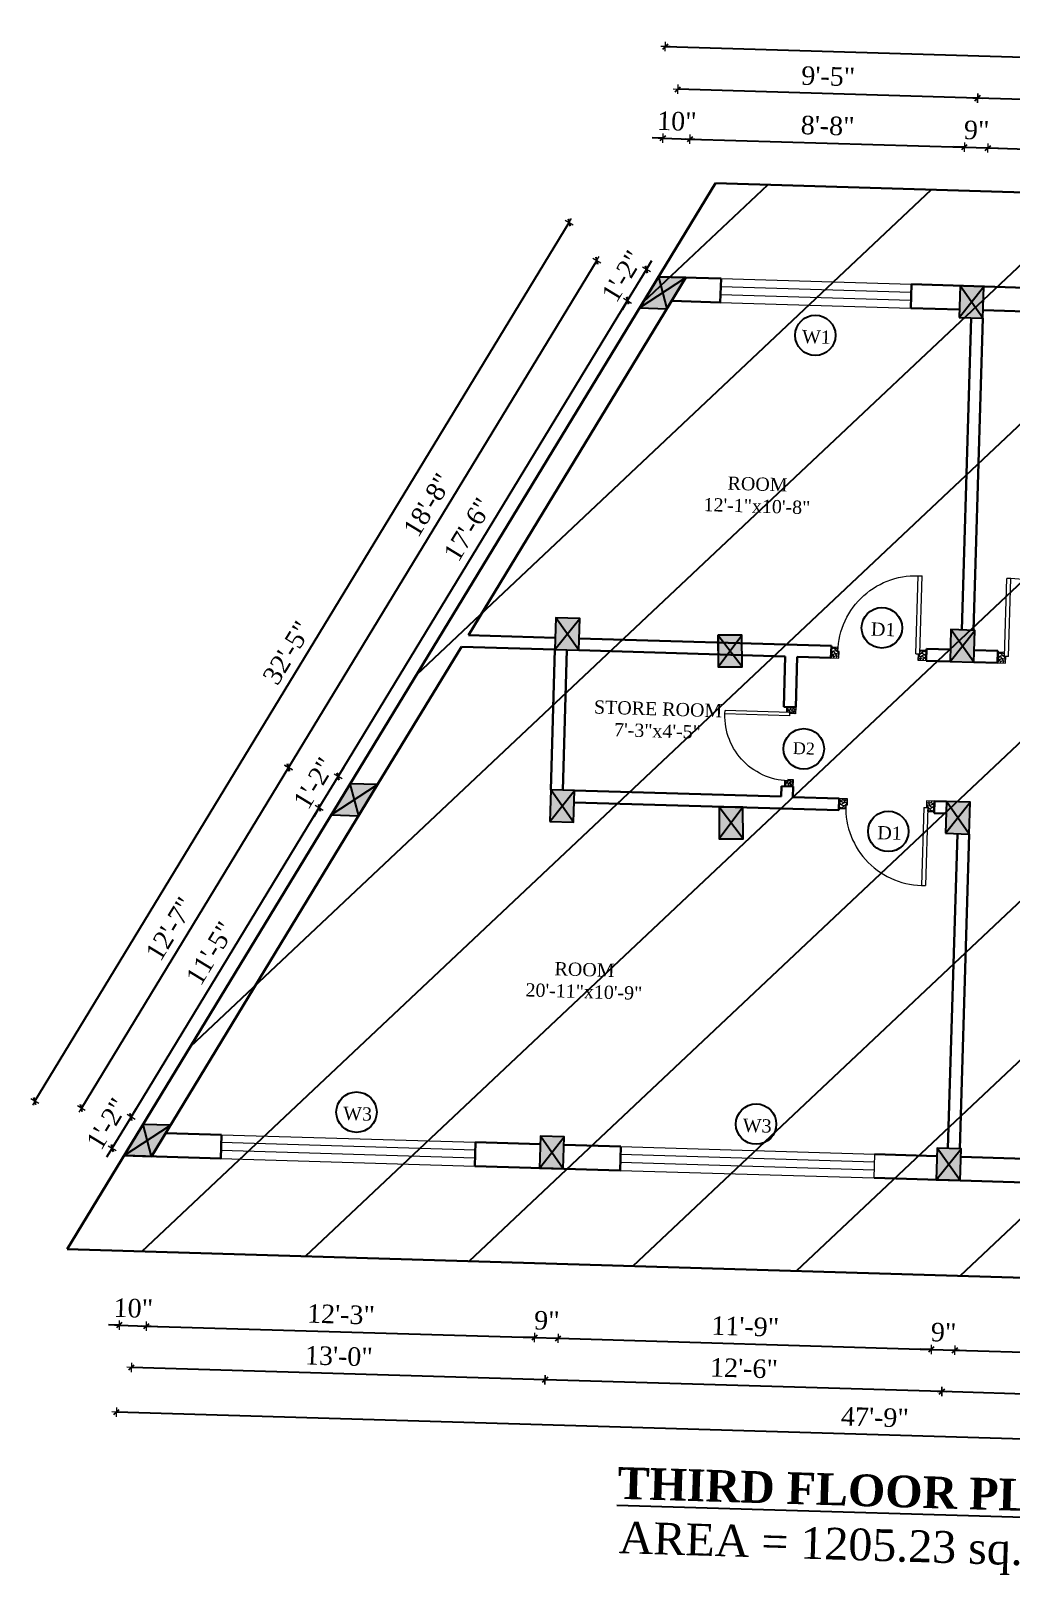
# Model space of a CAD drawing. Header units: inches. Extents: x 4069 to 291496, y -47643 to 12535.
# Drawn here: x 123101 to 123471, y -23438 to -22855 of the extents above; entities that cross this region are included whole.
import ezdxf

# ---------------------------------------------------------------- set-up
doc = ezdxf.new("R2010")
doc.units = ezdxf.units.IN
doc.header["$LTSCALE"] = 5
doc.header["$MEASUREMENT"] = 0
for name, color, linetype, lineweight in [('A-WALL', 7, 'Continuous', 9), ('Dimension', 7, 'Continuous', 18), ('DOOR', 62, 'Continuous', 0), ('Dw', 2, 'Continuous', 18)]:
    doc.layers.add(name, color=color, linetype=linetype, lineweight=lineweight)
doc.layers.add('dim line', color=7, linetype='Continuous', lineweight=15, true_color=0xfab2b2)
doc.layers.add('TEXT', color=6, linetype='Continuous')
doc.layers.add('WALL', color=7, linetype='Continuous')
doc.styles.add('ordinary', font='times.ttf')
doc.dimstyles.new('Copy of 96', dxfattribs={"dimtxt": 7, "dimasz": 4, "dimexe": 0.5, "dimexo": 0.5, "dimgap": 3, "dimtad": 1, "dimdec": 1, "dimzin": 11, "dimdsep": 46, "dimlunit": 4, "dimtxsty": 'ordinary', "dimblk": 'OBLIQUE', "dimcen": 0.09, "dimse1": 1, "dimse2": 1, "dimclrt": 6, "dimazin": 0, "dimtfac": 1, "dimtdec": 1, "dimtix": 1, "dimtmove": 2, "dimatfit": 3, "dimldrblk": 'leader', "dimfxl": 0.5, "dimfxlon": 1, "dimtolj": 1, "dimtzin": 0, "dimarcsym": 0})

# ---------------------------------------------------------------- blocks, each defined once
blk = doc.blocks.new('c2a')
at = {"color": 1, "ltscale": 5}
for p, q in [((18091.63, 4625.76), (18084.82, 4613.76)), ((18101.98, 4625.76), (18091.63, 4625.76)), ((18095.17, 4613.76), (18101.98, 4625.76)), ((18084.82, 4613.76), (18095.17, 4613.76))]:
    blk.add_line(p, q, dxfattribs=at)
blk = doc.blocks.new('C1a')
at = {"color": 1, "ltscale": 5}
for p, q in [((18657.75, 4625.76), (18648.75, 4625.76)), ((18648.75, 4625.76), (18648.82, 4613.76)), ((18657.82, 4613.76), (18657.75, 4625.76)), ((18648.82, 4613.76), (18657.82, 4613.76))]:
    blk.add_line(p, q, dxfattribs=at)
blk = doc.blocks.new('A$C27B36B59')
at = {"layer": 'DOOR'}
for p, q in [((0, 4), (0, 0)), ((2.5, 4), (0, 4)), ((0, 0), (3, 0)), ((2.5, 2.5), (2.5, 4)), ((3, 2.5), (2.5, 2.5)), ((3, 0), (3, 2.5))]:
    blk.add_line(p, q, dxfattribs=at)
for centre, radius, start, end in [((-1.4, -0.54), 4.75, 22.14107, 72.83803), ((1.34, 2.09), 1.64, 45.13802, 144.89476), ((2.21, 0.3), 2.49, 83.31492, 152.65798), ((0.13, 0.37), 2.05, 349.48753, 93.68048), ((1.96, -0.47), 2.01, 58.74475, 166.49498), ((-0.06, 0.32), 1.13, 343.54197, 86.94698), ((2.08, -0.4), 1.17, 38.28162, 160.15192)]:
    blk.add_arc(centre, radius, start, end, dxfattribs=at)
blk = doc.blocks.new('D2')
at = {"layer": 'DOOR'}
for p, q in [((74473.95, 24047.59), (74473.95, 24018.09)), ((74473.95, 24047.59), (74475.45, 24047.59)), ((74475.45, 24047.59), (74475.45, 24018.13))]:
    blk.add_line(p, q, dxfattribs=at)
blk.add_arc((74473.95, 24047.59), 29.5, 180, 272.9146, dxfattribs=at)
at = {"layer": 'DOOR', "xscale": -1, "rotation": 180}
blk.add_blockref('A$C27B36B59', (74441.95, 24050.09), dxfattribs=at)
at = {"layer": 'DOOR', "rotation": 180}
blk.add_blockref('A$C27B36B59', (74477.95, 24050.09), dxfattribs=at)
blk = doc.blocks.new('oblique')
at = {"color": 0, "lineweight": -2}
blk.add_line((0.25, 0.25), (-0.25, -0.25), dxfattribs=at)
at = {"layer": 'dim line', "lineweight": 9}
for p, q in [((-0.4375, 0), (0.4375, 0)), ((0, 0.4375), (0, -0.4375))]:
    blk.add_line(p, q, dxfattribs=at)
blk = doc.blocks.new('*D3309')
at = {"layer": 'A-WALL', "color": 0, "lineweight": -2, "ltscale": 50, "transparency": 16777216}
blk.add_line((123597.92, -23373.31), (123444.99, -23368.75), dxfattribs=at)
at = {"layer": 'Defpoints', "color": 0, "ltscale": 50, "transparency": 16777216}
for p in [(123447.37, -23288.85), (123600.3, -23293.42), (123444.99, -23368.75)]:
    blk.add_point(p, dxfattribs=at)
at = {"layer": 'A-WALL', "color": 0, "lineweight": -2, "ltscale": 50, "transparency": 16777216, "xscale": 4, "yscale": 4, "zscale": 4}
for p, rotation in [((123444.99, -23368.75), 178.2899854279596), ((123597.92, -23373.31), 358.2899854279596)]:
    blk.add_blockref('oblique', p, dxfattribs=dict(at, rotation=rotation))
at = {"layer": 'A-WALL', "color": 6, "ltscale": 50, "transparency": 16777216, "insert": (123521.65, -23364.46), "char_height": 7, "attachment_point": 5, "rotation": 358.28999, "style": 'ordinary'}
blk.add_mtext('\\A1;12\'-9"', dxfattribs=at)
blk = doc.blocks.new('_OBLIQUE')
at = {"color": 0, "linetype": 'ByBlock'}
blk.add_line((-0.5, -0.5), (0.5, 0.5), dxfattribs=at)
blk = doc.blocks.new('leader')
at = {"layer": 'Dimension'}
for p, q in [((0, -4.33), (0, 4.33)), ((-4.42, 0), (4.42, 0))]:
    blk.add_line(p, q, dxfattribs=at)
blk = doc.blocks.new('*D3310')
at = {"layer": 'A-WALL', "color": 0, "lineweight": -2, "ltscale": 50, "transparency": 16777216}
blk.add_line((123444.99, -23368.75), (123295.05, -23364.27), dxfattribs=at)
at = {"layer": 'Defpoints', "color": 0, "ltscale": 50, "transparency": 16777216}
for p in [(123297.44, -23284.38), (123447.37, -23288.85), (123295.05, -23364.27)]:
    blk.add_point(p, dxfattribs=at)
at = {"layer": 'A-WALL', "color": 0, "lineweight": -2, "ltscale": 50, "transparency": 16777216, "xscale": 4, "yscale": 4, "zscale": 4}
for p, rotation in [((123295.05, -23364.27), 178.2899854279596), ((123444.99, -23368.75), 358.2899854279596)]:
    blk.add_blockref('oblique', p, dxfattribs=dict(at, rotation=rotation))
at = {"layer": 'A-WALL', "color": 6, "ltscale": 50, "transparency": 16777216, "insert": (123370.22, -23359.95), "char_height": 7, "attachment_point": 5, "rotation": 358.28999, "style": 'ordinary'}
blk.add_mtext('\\A1;12\'-6"', dxfattribs=at)
blk = doc.blocks.new('*D3311')
at = {"layer": 'A-WALL', "color": 0, "lineweight": -2, "ltscale": 50, "transparency": 16777216}
blk.add_line((123295.05, -23364.27), (123138.8, -23359.6), dxfattribs=at)
at = {"layer": 'Defpoints', "color": 0, "ltscale": 50, "transparency": 16777216}
for p in [(123141.18, -23279.71), (123297.44, -23284.38), (123138.8, -23359.6)]:
    blk.add_point(p, dxfattribs=at)
at = {"layer": 'A-WALL', "color": 0, "lineweight": -2, "ltscale": 50, "transparency": 16777216, "xscale": 4, "yscale": 4, "zscale": 4}
for p, rotation in [((123138.8, -23359.6), 178.2899854279596), ((123295.05, -23364.27), 358.2899854279596)]:
    blk.add_blockref('oblique', p, dxfattribs=dict(at, rotation=rotation))
at = {"layer": 'A-WALL', "color": 6, "ltscale": 50, "transparency": 16777216, "insert": (123217.12, -23355.38), "char_height": 7, "attachment_point": 5, "rotation": 358.28999, "style": 'ordinary'}
blk.add_mtext('\\A1;13\'-0"', dxfattribs=at)
blk = doc.blocks.new('*D3312')
at = {"layer": 'A-WALL', "color": 0, "lineweight": -2, "ltscale": 50, "transparency": 16777216}
blk.add_line((123705.86, -23393.57), (123133.12, -23376.47), dxfattribs=at)
at = {"layer": 'Defpoints', "color": 0, "ltscale": 50, "transparency": 16777216}
for p in [(123136.01, -23279.56), (123708.76, -23296.66), (123133.12, -23376.47)]:
    blk.add_point(p, dxfattribs=at)
at = {"layer": 'A-WALL', "color": 0, "lineweight": -2, "ltscale": 50, "transparency": 16777216, "xscale": 4, "yscale": 4, "zscale": 4}
for p, rotation in [((123133.12, -23376.47), 178.2899854279596), ((123705.86, -23393.57), 358.2899854279596)]:
    blk.add_blockref('oblique', p, dxfattribs=dict(at, rotation=rotation))
at = {"layer": 'A-WALL', "color": 6, "ltscale": 50, "transparency": 16777216, "insert": (123419.69, -23378.45), "char_height": 7, "attachment_point": 5, "rotation": 358.28999, "style": 'ordinary'}
blk.add_mtext('\\A1;47\'-9"', dxfattribs=at)
blk = doc.blocks.new('*D3313')
at = {"layer": 'A-WALL', "color": 0, "lineweight": -2, "ltscale": 50, "transparency": 16777216}
for p, q in [((123138.61, -23264.99), (123140.69, -23261.57)), ((123131.45, -23276.78), (123138.61, -23264.99)), ((123131.45, -23276.78), (123129.37, -23280.2))]:
    blk.add_line(p, q, dxfattribs=at)
at = {"layer": 'Defpoints', "color": 0, "ltscale": 50, "transparency": 16777216}
for p in [(123138.61, -23264.99), (123143.18, -23267.77), (123136.01, -23279.56)]:
    blk.add_point(p, dxfattribs=at)
at = {"layer": 'A-WALL', "color": 0, "lineweight": -2, "ltscale": 50, "transparency": 16777216, "xscale": 4, "yscale": 4, "zscale": 4}
for p, rotation in [((123138.61, -23264.99), 238.7014709221674), ((123131.45, -23276.78), 58.70147092216733)]:
    blk.add_blockref('oblique', p, dxfattribs=dict(at, rotation=rotation))
at = {"layer": 'A-WALL', "color": 6, "ltscale": 50, "transparency": 16777216, "insert": (123129.48, -23267.51), "char_height": 7, "attachment_point": 5, "rotation": 58.70147, "style": 'ordinary'}
blk.add_mtext('\\A1;1\'-2"', dxfattribs=at)
blk = doc.blocks.new('*D3314')
at = {"layer": 'A-WALL', "color": 0, "lineweight": -2, "ltscale": 50, "transparency": 16777216}
blk.add_line((123138.61, -23264.99), (123209.71, -23148.06), dxfattribs=at)
at = {"layer": 'Defpoints', "color": 0, "ltscale": 50, "transparency": 16777216}
for p in [(123209.71, -23148.06), (123214.27, -23150.84), (123143.18, -23267.77)]:
    blk.add_point(p, dxfattribs=at)
at = {"layer": 'A-WALL', "color": 0, "lineweight": -2, "ltscale": 50, "transparency": 16777216, "xscale": 4, "yscale": 4, "zscale": 4}
for p, rotation in [((123209.71, -23148.06), 58.70147092251889), ((123138.61, -23264.99), 238.7014709225189)]:
    blk.add_blockref('oblique', p, dxfattribs=dict(at, rotation=rotation))
at = {"layer": 'A-WALL', "color": 6, "ltscale": 50, "transparency": 16777216, "insert": (123168.55, -23203.12), "char_height": 7, "attachment_point": 5, "rotation": 58.70147, "style": 'ordinary'}
blk.add_mtext('\\A1;11\'-5"', dxfattribs=at)
blk = doc.blocks.new('*D3315')
at = {"layer": 'A-WALL', "color": 0, "lineweight": -2, "ltscale": 50, "transparency": 16777216}
for p, q in [((123216.87, -23136.27), (123218.95, -23132.85)), ((123209.71, -23148.06), (123216.87, -23136.27)), ((123209.71, -23148.06), (123207.63, -23151.48))]:
    blk.add_line(p, q, dxfattribs=at)
at = {"layer": 'Defpoints', "color": 0, "ltscale": 50, "transparency": 16777216}
for p in [(123216.87, -23136.27), (123221.44, -23139.05), (123214.27, -23150.84)]:
    blk.add_point(p, dxfattribs=at)
at = {"layer": 'A-WALL', "color": 0, "lineweight": -2, "ltscale": 50, "transparency": 16777216, "xscale": 4, "yscale": 4, "zscale": 4}
for p, rotation in [((123216.87, -23136.27), 238.7014709225189), ((123209.71, -23148.06), 58.70147092251889)]:
    blk.add_blockref('oblique', p, dxfattribs=dict(at, rotation=rotation))
at = {"layer": 'A-WALL', "color": 6, "ltscale": 50, "transparency": 16777216, "insert": (123207.74, -23138.79), "char_height": 7, "attachment_point": 5, "rotation": 58.70147, "style": 'ordinary'}
blk.add_mtext('\\A1;1\'-2"', dxfattribs=at)
blk = doc.blocks.new('*D3316')
at = {"layer": 'A-WALL', "color": 0, "lineweight": -2, "ltscale": 50, "transparency": 16777216}
blk.add_line((123216.87, -23136.27), (123326.2, -22956.45), dxfattribs=at)
at = {"layer": 'Defpoints', "color": 0, "ltscale": 50, "transparency": 16777216}
for p in [(123326.2, -22956.45), (123330.76, -22959.23), (123221.44, -23139.05)]:
    blk.add_point(p, dxfattribs=at)
at = {"layer": 'A-WALL', "color": 0, "lineweight": -2, "ltscale": 50, "transparency": 16777216, "xscale": 4, "yscale": 4, "zscale": 4}
for p, rotation in [((123326.2, -22956.45), 58.70147092251889), ((123216.87, -23136.27), 238.7014709225189)]:
    blk.add_blockref('oblique', p, dxfattribs=dict(at, rotation=rotation))
at = {"layer": 'A-WALL', "color": 6, "ltscale": 50, "transparency": 16777216, "insert": (123265.92, -23042.95), "char_height": 7, "attachment_point": 5, "rotation": 58.70147, "style": 'ordinary'}
blk.add_mtext('\\A1;17\'-6"', dxfattribs=at)
blk = doc.blocks.new('*D3317')
at = {"layer": 'A-WALL', "color": 0, "lineweight": -2, "ltscale": 50, "transparency": 16777216}
for p, q in [((123326.2, -22956.45), (123333.37, -22944.66)), ((123333.37, -22944.66), (123335.45, -22941.24)), ((123326.2, -22956.45), (123324.12, -22959.87))]:
    blk.add_line(p, q, dxfattribs=at)
at = {"layer": 'Defpoints', "color": 0, "ltscale": 50, "transparency": 16777216}
for p in [(123333.37, -22944.66), (123337.93, -22947.44), (123330.76, -22959.23)]:
    blk.add_point(p, dxfattribs=at)
at = {"layer": 'A-WALL', "color": 0, "lineweight": -2, "ltscale": 50, "transparency": 16777216, "xscale": 4, "yscale": 4, "zscale": 4}
for p, rotation in [((123333.37, -22944.66), 238.7014709225189), ((123326.2, -22956.45), 58.70147092251889)]:
    blk.add_blockref('oblique', p, dxfattribs=dict(at, rotation=rotation))
at = {"layer": 'A-WALL', "color": 6, "ltscale": 50, "transparency": 16777216, "insert": (123324.23, -22947.18), "char_height": 7, "attachment_point": 5, "rotation": 58.70147, "style": 'ordinary'}
blk.add_mtext('\\A1;1\'-2"', dxfattribs=at)
blk = doc.blocks.new('*D3318')
at = {"layer": 'A-WALL', "color": 0, "lineweight": -2, "ltscale": 50, "transparency": 16777216}
blk.add_line((123314.57, -22941.3), (123198.07, -23132.91), dxfattribs=at)
at = {"layer": 'Defpoints', "color": 0, "ltscale": 50, "transparency": 16777216}
for p in [(123334.35, -22953.33), (123198.07, -23132.91), (123217.85, -23144.94)]:
    blk.add_point(p, dxfattribs=at)
at = {"layer": 'A-WALL', "color": 0, "lineweight": -2, "ltscale": 50, "transparency": 16777216, "xscale": 4, "yscale": 4, "zscale": 4}
for p, rotation in [((123314.57, -22941.3), 58.70147092222393), ((123198.07, -23132.91), 238.7014709222239)]:
    blk.add_blockref('oblique', p, dxfattribs=dict(at, rotation=rotation))
at = {"layer": 'A-WALL', "color": 6, "ltscale": 50, "transparency": 16777216, "insert": (123250.71, -23033.7), "char_height": 7, "attachment_point": 5, "rotation": 58.70147, "style": 'ordinary'}
blk.add_mtext('\\A1;18\'-8"', dxfattribs=at)
blk = doc.blocks.new('*D3319')
at = {"layer": 'A-WALL', "color": 0, "lineweight": -2, "ltscale": 50, "transparency": 16777216}
blk.add_line((123198.07, -23132.91), (123119.81, -23261.64), dxfattribs=at)
at = {"layer": 'Defpoints', "color": 0, "ltscale": 50, "transparency": 16777216}
for p in [(123217.85, -23144.94), (123119.81, -23261.64), (123139.6, -23273.66)]:
    blk.add_point(p, dxfattribs=at)
at = {"layer": 'A-WALL', "color": 0, "lineweight": -2, "ltscale": 50, "transparency": 16777216, "xscale": 4, "yscale": 4, "zscale": 4}
for p, rotation in [((123198.07, -23132.91), 58.70147092251889), ((123119.81, -23261.64), 238.7014709225189)]:
    blk.add_blockref('oblique', p, dxfattribs=dict(at, rotation=rotation))
at = {"layer": 'A-WALL', "color": 6, "ltscale": 50, "transparency": 16777216, "insert": (123153.33, -23193.86), "char_height": 7, "attachment_point": 5, "rotation": 58.70147, "style": 'ordinary'}
blk.add_mtext('\\A1;12\'-7"', dxfattribs=at)
blk = doc.blocks.new('*D3320')
at = {"layer": 'A-WALL', "color": 0, "lineweight": -2, "ltscale": 50, "transparency": 16777216}
blk.add_line((123102.24, -23259.02), (123304.16, -22926.9), dxfattribs=at)
at = {"layer": 'Defpoints', "color": 0, "ltscale": 50, "transparency": 16777216}
for p in [(123304.16, -22926.9), (123337.93, -22947.44), (123136.01, -23279.56)]:
    blk.add_point(p, dxfattribs=at)
at = {"layer": 'A-WALL', "color": 0, "lineweight": -2, "ltscale": 50, "transparency": 16777216, "xscale": 4, "yscale": 4, "zscale": 4}
for p, rotation in [((123304.16, -22926.9), 58.70147092221983), ((123102.24, -23259.02), 238.7014709222198)]:
    blk.add_blockref('oblique', p, dxfattribs=dict(at, rotation=rotation))
at = {"layer": 'A-WALL', "color": 6, "ltscale": 50, "transparency": 16777216, "insert": (123197.59, -23089.55), "char_height": 7, "attachment_point": 5, "rotation": 58.70147, "style": 'ordinary'}
blk.add_mtext('\\A1;32\'-5"', dxfattribs=at)
blk = doc.blocks.new('*D3321')
at = {"layer": 'A-WALL', "color": 0, "lineweight": -2, "ltscale": 50, "transparency": 16777216}
for p, q in [((123339.5, -22895.09), (123335.5, -22894.97)), ((123339.5, -22895.09), (123349.84, -22895.4)), ((123349.84, -22895.4), (123353.84, -22895.52))]:
    blk.add_line(p, q, dxfattribs=at)
at = {"layer": 'Defpoints', "color": 0, "ltscale": 50, "transparency": 16777216}
for p in [(123349.84, -22895.4), (123337.93, -22947.44), (123348.28, -22947.74)]:
    blk.add_point(p, dxfattribs=at)
at = {"layer": 'A-WALL', "color": 0, "lineweight": -2, "ltscale": 50, "transparency": 16777216, "xscale": 4, "yscale": 4, "zscale": 4}
for p, rotation in [((123339.5, -22895.09), 358.2899854279819), ((123349.84, -22895.4), 178.2899854279819)]:
    blk.add_blockref('oblique', p, dxfattribs=dict(at, rotation=rotation))
at = {"layer": 'A-WALL', "color": 6, "ltscale": 50, "transparency": 16777216, "insert": (123344.86, -22888.68), "char_height": 7, "attachment_point": 5, "rotation": 358.28999, "style": 'ordinary'}
blk.add_mtext('\\A1;10"', dxfattribs=at)
blk = doc.blocks.new('*D3322')
at = {"layer": 'A-WALL', "color": 0, "lineweight": -2, "ltscale": 50, "transparency": 16777216}
blk.add_line((123349.84, -22895.4), (123453.44, -22898.49), dxfattribs=at)
at = {"layer": 'Defpoints', "color": 0, "ltscale": 50, "transparency": 16777216}
for p in [(123453.44, -22898.49), (123348.28, -22947.74), (123451.88, -22950.84)]:
    blk.add_point(p, dxfattribs=at)
at = {"layer": 'A-WALL', "color": 0, "lineweight": -2, "ltscale": 50, "transparency": 16777216, "xscale": 4, "yscale": 4, "zscale": 4}
for p, rotation in [((123349.84, -22895.4), 178.2899854279596), ((123453.44, -22898.49), 358.2899854279596)]:
    blk.add_blockref('oblique', p, dxfattribs=dict(at, rotation=rotation))
at = {"layer": 'A-WALL', "color": 6, "ltscale": 50, "transparency": 16777216, "insert": (123401.84, -22890.38), "char_height": 7, "attachment_point": 5, "rotation": 358.28999, "style": 'ordinary'}
blk.add_mtext('\\A1;8\'-8"', dxfattribs=at)
blk = doc.blocks.new('*D3323')
at = {"layer": 'A-WALL', "color": 0, "lineweight": -2, "ltscale": 50, "transparency": 16777216}
for p, q in [((123453.44, -22898.49), (123449.45, -22898.37)), ((123453.44, -22898.49), (123462.44, -22898.76)), ((123462.44, -22898.76), (123466.44, -22898.88))]:
    blk.add_line(p, q, dxfattribs=at)
at = {"layer": 'Defpoints', "color": 0, "ltscale": 50, "transparency": 16777216}
for p in [(123462.44, -22898.76), (123451.88, -22950.84), (123460.88, -22951.11)]:
    blk.add_point(p, dxfattribs=at)
at = {"layer": 'A-WALL', "color": 0, "lineweight": -2, "ltscale": 50, "transparency": 16777216, "xscale": 4, "yscale": 4, "zscale": 4}
for p, rotation in [((123453.44, -22898.49), 358.2899854279596), ((123462.44, -22898.76), 178.2899854279596)]:
    blk.add_blockref('oblique', p, dxfattribs=dict(at, rotation=rotation))
at = {"layer": 'A-WALL', "color": 6, "ltscale": 50, "transparency": 16777216, "insert": (123458.14, -22892.06), "char_height": 7, "attachment_point": 5, "rotation": 358.28999, "style": 'ordinary'}
blk.add_mtext('\\A1;9"', dxfattribs=at)
blk = doc.blocks.new('*D3324')
at = {"layer": 'A-WALL', "color": 0, "lineweight": -2, "ltscale": 50, "transparency": 16777216}
blk.add_line((123462.44, -22898.76), (123617.37, -22903.38), dxfattribs=at)
at = {"layer": 'Defpoints', "color": 0, "ltscale": 50, "transparency": 16777216}
for p in [(123617.37, -22903.38), (123460.88, -22951.11), (123615.81, -22955.73)]:
    blk.add_point(p, dxfattribs=at)
at = {"layer": 'A-WALL', "color": 0, "lineweight": -2, "ltscale": 50, "transparency": 16777216, "xscale": 4, "yscale": 4, "zscale": 4}
for p, rotation in [((123462.44, -22898.76), 178.2899854279596), ((123617.37, -22903.38), 358.2899854279596)]:
    blk.add_blockref('oblique', p, dxfattribs=dict(at, rotation=rotation))
at = {"layer": 'A-WALL', "color": 6, "ltscale": 50, "transparency": 16777216, "insert": (123540.1, -22894.57), "char_height": 7, "attachment_point": 5, "rotation": 358.28999, "style": 'ordinary'}
blk.add_mtext('\\A1;12\'-11"', dxfattribs=at)
blk = doc.blocks.new('*D3329')
at = {"layer": 'A-WALL', "color": 0, "lineweight": -2, "ltscale": 50, "transparency": 16777216}
blk.add_line((123622.43, -22884.85), (123458.5, -22879.96), dxfattribs=at)
at = {"layer": 'Defpoints', "color": 0, "ltscale": 50, "transparency": 16777216}
for p in [(123458.5, -22879.96), (123456.38, -22950.97), (123620.31, -22955.87)]:
    blk.add_point(p, dxfattribs=at)
at = {"layer": 'A-WALL', "color": 0, "lineweight": -2, "ltscale": 50, "transparency": 16777216, "xscale": 4, "yscale": 4, "zscale": 4}
for p, rotation in [((123458.5, -22879.96), 178.2899854279596), ((123622.43, -22884.85), 358.2899854279596)]:
    blk.add_blockref('oblique', p, dxfattribs=dict(at, rotation=rotation))
at = {"layer": 'A-WALL', "color": 6, "ltscale": 50, "transparency": 16777216, "insert": (123540.66, -22875.84), "char_height": 7, "attachment_point": 5, "rotation": 358.28999, "style": 'ordinary'}
blk.add_mtext('\\A1;13\'-8"', dxfattribs=at)
blk = doc.blocks.new('*D3330')
at = {"layer": 'A-WALL', "color": 0, "lineweight": -2, "ltscale": 50, "transparency": 16777216}
blk.add_line((123458.5, -22879.96), (123345.23, -22876.57), dxfattribs=at)
at = {"layer": 'Defpoints', "color": 0, "ltscale": 50, "transparency": 16777216}
for p in [(123345.23, -22876.57), (123343.11, -22947.59), (123456.38, -22950.97)]:
    blk.add_point(p, dxfattribs=at)
at = {"layer": 'A-WALL', "color": 0, "lineweight": -2, "ltscale": 50, "transparency": 16777216, "xscale": 4, "yscale": 4, "zscale": 4}
for p, rotation in [((123345.23, -22876.57), 178.2899854279596), ((123458.5, -22879.96), 358.2899854279596)]:
    blk.add_blockref('oblique', p, dxfattribs=dict(at, rotation=rotation))
at = {"layer": 'A-WALL', "color": 6, "ltscale": 50, "transparency": 16777216, "insert": (123402.06, -22871.7), "char_height": 7, "attachment_point": 5, "rotation": 358.28999, "style": 'ordinary'}
blk.add_mtext('\\A1;9\'-5"', dxfattribs=at)
blk = doc.blocks.new('*D3331')
at = {"layer": 'A-WALL', "color": 0, "lineweight": -2, "ltscale": 50, "transparency": 16777216}
blk.add_line((123340.53, -22860.41), (123719.36, -22871.72), dxfattribs=at)
at = {"layer": 'Defpoints', "color": 0, "ltscale": 50, "transparency": 16777216}
for p in [(123719.36, -22871.72), (123337.93, -22947.44), (123716.76, -22958.75)]:
    blk.add_point(p, dxfattribs=at)
at = {"layer": 'A-WALL', "color": 0, "lineweight": -2, "ltscale": 50, "transparency": 16777216, "xscale": 4, "yscale": 4, "zscale": 4}
for p, rotation in [((123340.53, -22860.41), 178.2899854279596), ((123719.36, -22871.72), 358.2899854279596)]:
    blk.add_blockref('oblique', p, dxfattribs=dict(at, rotation=rotation))
at = {"layer": 'A-WALL', "color": 6, "ltscale": 50, "transparency": 16777216, "insert": (123530.14, -22859.5), "char_height": 7, "attachment_point": 5, "rotation": 358.28999, "style": 'ordinary'}
blk.add_mtext('\\A1;31\'-7"', dxfattribs=at)
blk = doc.blocks.new('*D3332')
at = {"layer": 'A-WALL', "color": 0, "lineweight": -2, "ltscale": 50, "transparency": 16777216}
for p, q in [((123134.1, -23343.66), (123130.1, -23343.54)), ((123134.1, -23343.66), (123144.44, -23343.97)), ((123144.44, -23343.97), (123148.44, -23344.08))]:
    blk.add_line(p, q, dxfattribs=at)
at = {"layer": 'Defpoints', "color": 0, "ltscale": 50, "transparency": 16777216}
for p in [(123136.01, -23279.56), (123146.36, -23279.87), (123144.44, -23343.97)]:
    blk.add_point(p, dxfattribs=at)
at = {"layer": 'A-WALL', "color": 0, "lineweight": -2, "ltscale": 50, "transparency": 16777216, "xscale": 4, "yscale": 4, "zscale": 4}
for p, rotation in [((123134.1, -23343.66), 358.2899854279596), ((123144.44, -23343.97), 178.2899854279596)]:
    blk.add_blockref('oblique', p, dxfattribs=dict(at, rotation=rotation))
at = {"layer": 'A-WALL', "color": 6, "ltscale": 50, "transparency": 16777216, "insert": (123139.47, -23337.25), "char_height": 7, "attachment_point": 5, "rotation": 358.28999, "style": 'ordinary'}
blk.add_mtext('\\A1;10"', dxfattribs=at)
blk = doc.blocks.new('*D3333')
at = {"layer": 'A-WALL', "color": 0, "lineweight": -2, "ltscale": 50, "transparency": 16777216}
blk.add_line((123144.44, -23343.97), (123291.03, -23348.34), dxfattribs=at)
at = {"layer": 'Defpoints', "color": 0, "ltscale": 50, "transparency": 16777216}
for p in [(123146.36, -23279.87), (123292.94, -23284.24), (123291.03, -23348.34)]:
    blk.add_point(p, dxfattribs=at)
at = {"layer": 'A-WALL', "color": 0, "lineweight": -2, "ltscale": 50, "transparency": 16777216, "xscale": 4, "yscale": 4, "zscale": 4}
for p, rotation in [((123144.44, -23343.97), 178.2899854279596), ((123291.03, -23348.34), 358.2899854279596)]:
    blk.add_blockref('oblique', p, dxfattribs=dict(at, rotation=rotation))
at = {"layer": 'A-WALL', "color": 6, "ltscale": 50, "transparency": 16777216, "insert": (123217.93, -23339.6), "char_height": 7, "attachment_point": 5, "rotation": 358.28999, "style": 'ordinary'}
blk.add_mtext('\\A1;12\'-3"', dxfattribs=at)
blk = doc.blocks.new('*D3334')
at = {"layer": 'A-WALL', "color": 0, "lineweight": -2, "ltscale": 50, "transparency": 16777216}
for p, q in [((123291.03, -23348.34), (123287.03, -23348.22)), ((123291.03, -23348.34), (123300.02, -23348.61)), ((123300.02, -23348.61), (123304.02, -23348.73))]:
    blk.add_line(p, q, dxfattribs=at)
at = {"layer": 'Defpoints', "color": 0, "ltscale": 50, "transparency": 16777216}
for p in [(123292.94, -23284.24), (123301.94, -23284.51), (123300.02, -23348.61)]:
    blk.add_point(p, dxfattribs=at)
at = {"layer": 'A-WALL', "color": 0, "lineweight": -2, "ltscale": 50, "transparency": 16777216, "xscale": 4, "yscale": 4, "zscale": 4}
for p, rotation in [((123291.03, -23348.34), 358.2899854279596), ((123300.02, -23348.61), 178.2899854279596)]:
    blk.add_blockref('oblique', p, dxfattribs=dict(at, rotation=rotation))
at = {"layer": 'A-WALL', "color": 6, "ltscale": 50, "transparency": 16777216, "insert": (123295.72, -23341.91), "char_height": 7, "attachment_point": 5, "rotation": 358.28999, "style": 'ordinary'}
blk.add_mtext('\\A1;9"', dxfattribs=at)
blk = doc.blocks.new('*D3335')
at = {"layer": 'A-WALL', "color": 0, "lineweight": -2, "ltscale": 50, "transparency": 16777216}
blk.add_line((123300.02, -23348.61), (123440.96, -23352.82), dxfattribs=at)
at = {"layer": 'Defpoints', "color": 0, "ltscale": 50, "transparency": 16777216}
for p in [(123301.94, -23284.51), (123442.87, -23288.72), (123440.96, -23352.82)]:
    blk.add_point(p, dxfattribs=at)
at = {"layer": 'A-WALL', "color": 0, "lineweight": -2, "ltscale": 50, "transparency": 16777216, "xscale": 4, "yscale": 4, "zscale": 4}
for p, rotation in [((123300.02, -23348.61), 178.2899854279596), ((123440.96, -23352.82), 358.2899854279596)]:
    blk.add_blockref('oblique', p, dxfattribs=dict(at, rotation=rotation))
at = {"layer": 'A-WALL', "color": 6, "ltscale": 50, "transparency": 16777216, "insert": (123370.69, -23344.15), "char_height": 7, "attachment_point": 5, "rotation": 358.28999, "style": 'ordinary'}
blk.add_mtext('\\A1;11\'-9"', dxfattribs=at)
blk = doc.blocks.new('*D3336')
at = {"layer": 'A-WALL', "color": 0, "lineweight": -2, "ltscale": 50, "transparency": 16777216}
for p, q in [((123440.96, -23352.82), (123436.96, -23352.7)), ((123440.96, -23352.82), (123449.96, -23353.09)), ((123449.96, -23353.09), (123453.95, -23353.21))]:
    blk.add_line(p, q, dxfattribs=at)
at = {"layer": 'Defpoints', "color": 0, "ltscale": 50, "transparency": 16777216}
for p in [(123442.87, -23288.72), (123451.87, -23288.99), (123449.96, -23353.09)]:
    blk.add_point(p, dxfattribs=at)
at = {"layer": 'A-WALL', "color": 0, "lineweight": -2, "ltscale": 50, "transparency": 16777216, "xscale": 4, "yscale": 4, "zscale": 4}
for p, rotation in [((123440.96, -23352.82), 358.2899854279596), ((123449.96, -23353.09), 178.2899854279596)]:
    blk.add_blockref('oblique', p, dxfattribs=dict(at, rotation=rotation))
at = {"layer": 'A-WALL', "color": 6, "ltscale": 50, "transparency": 16777216, "insert": (123445.65, -23346.38), "char_height": 7, "attachment_point": 5, "rotation": 358.28999, "style": 'ordinary'}
blk.add_mtext('\\A1;9"', dxfattribs=at)
blk = doc.blocks.new('*D3337')
at = {"layer": 'A-WALL', "color": 0, "lineweight": -2, "ltscale": 50, "transparency": 16777216}
blk.add_line((123449.96, -23353.09), (123593.89, -23357.38), dxfattribs=at)
at = {"layer": 'Defpoints', "color": 0, "ltscale": 50, "transparency": 16777216}
for p in [(123451.87, -23288.99), (123595.81, -23293.29), (123593.89, -23357.38)]:
    blk.add_point(p, dxfattribs=at)
at = {"layer": 'A-WALL', "color": 0, "lineweight": -2, "ltscale": 50, "transparency": 16777216, "xscale": 4, "yscale": 4, "zscale": 4}
for p, rotation in [((123449.96, -23353.09), 178.2899854279596), ((123593.89, -23357.38), 358.2899854279596)]:
    blk.add_blockref('oblique', p, dxfattribs=dict(at, rotation=rotation))
at = {"layer": 'A-WALL', "color": 6, "ltscale": 50, "transparency": 16777216, "insert": (123522.12, -23348.68), "char_height": 7, "attachment_point": 5, "rotation": 358.28999, "style": 'ordinary'}
blk.add_mtext('\\A1;12\'-0"', dxfattribs=at)

msp = doc.modelspace()

# ---------------------------------------------------------------- hatches: boundary and pattern name
at = {"layer": 'WALL', "linetype": 'ByBlock', "ltscale": 5, "true_color": 0xf8991e}
h = msp.add_hatch(dxfattribs=at)
h.set_pattern_fill('ANSI31', color=30, scale=350, angle=-1.71001457)
h.set_pattern_definition([(43.29, (116782.197, -19810.906), (-29.99899, 31.8453), [])])
h.paths.add_polyline_path([(123114.50414, -23314.93247), (123359.43897, -22912.06214), (123717.72733, -22922.75857), (123707.90248, -23332.64793)])
h = msp.add_hatch(color=30, dxfattribs=at)
h.dxf.hatch_style = 1
h.paths.add_polyline_path([(123339.52061, -22953.48621), (123341.10872, -22959.53629), (123348.27755, -22947.74496)])
h.paths.add_polyline_path([(123339.52061, -22953.48621), (123348.27755, -22947.74496), (123337.9325, -22947.43612)])
h.paths.add_polyline_path([(123337.9325, -22947.43612), (123330.76367, -22959.22745), (123339.52061, -22953.48621)])
h.paths.add_polyline_path([(123339.52061, -22953.48621), (123330.76367, -22959.22745), (123341.10872, -22959.53629)])
h = msp.add_hatch(color=30, dxfattribs=at)
h.dxf.hatch_style = 1
h.paths.add_polyline_path([(123456.20059, -22956.9696), (123451.52355, -22962.83264), (123460.51955, -22963.10121)])
h.paths.add_polyline_path([(123460.51955, -22963.10121), (123460.87764, -22951.10656), (123456.20059, -22956.9696)])
h.paths.add_polyline_path([(123456.20059, -22956.9696), (123460.87764, -22951.10656), (123451.88164, -22950.83799)])
h.paths.add_polyline_path([(123451.88164, -22950.83799), (123451.52355, -22962.83264), (123456.20059, -22956.9696)])
h = msp.add_hatch(color=30, dxfattribs=at)
h.dxf.hatch_style = 1
h.paths.add_polyline_path([(123303.46648, -23082.46776), (123298.78944, -23088.3308), (123307.78543, -23088.59937)])
h.paths.add_polyline_path([(123307.78543, -23088.59937), (123308.14352, -23076.60471), (123303.46648, -23082.46776)])
h.paths.add_polyline_path([(123303.46648, -23082.46776), (123308.14352, -23076.60471), (123299.14753, -23076.33614)])
h.paths.add_polyline_path([(123299.14753, -23076.33614), (123298.78944, -23088.3308), (123303.46648, -23082.46776)])
h = msp.add_hatch(color=30, dxfattribs=at)
h.dxf.hatch_style = 1
h.paths.add_polyline_path([(123452.75131, -23086.92454), (123448.07427, -23092.78759), (123457.07026, -23093.05616)])
h.paths.add_polyline_path([(123457.07026, -23093.05616), (123457.42835, -23081.0615), (123452.75131, -23086.92454)])
h.paths.add_polyline_path([(123452.75131, -23086.92454), (123457.42835, -23081.0615), (123448.43236, -23080.79293)])
h.paths.add_polyline_path([(123448.43236, -23080.79293), (123448.07427, -23092.78759), (123452.75131, -23086.92454)])
h = msp.add_hatch(color=30, dxfattribs=at)
h.dxf.hatch_style = 1
h.paths.add_polyline_path([(123369.46946, -23094.83773), (123364.93247, -23088.83773), (123360.46929, -23094.83773)])
h.paths.add_polyline_path([(123369.46946, -23094.83773), (123369.39566, -23082.83773), (123364.93247, -23088.83773)])
h.paths.add_polyline_path([(123369.39566, -23082.83773), (123360.39549, -23082.83773), (123364.93247, -23088.83773)])
h.paths.add_polyline_path([(123364.93247, -23088.83773), (123360.39549, -23082.83773), (123360.46929, -23094.83773)])
h = msp.add_hatch(color=30, dxfattribs=at)
h.dxf.hatch_style = 1
h.paths.add_polyline_path([(123223.02722, -23145.09526), (123224.61533, -23151.14535), (123231.78415, -23139.35402)])
h.paths.add_polyline_path([(123223.02722, -23145.09526), (123231.78415, -23139.35402), (123221.4391, -23139.04518)])
h.paths.add_polyline_path([(123221.4391, -23139.04518), (123214.27028, -23150.8365), (123223.02722, -23145.09526)])
h.paths.add_polyline_path([(123223.02722, -23145.09526), (123214.27028, -23150.8365), (123224.61533, -23151.14535)])
h = msp.add_hatch(color=30, dxfattribs=at)
h.dxf.hatch_style = 1
h.paths.add_polyline_path([(123301.52682, -23147.43881), (123296.84977, -23153.30185), (123305.84577, -23153.57042)])
h.paths.add_polyline_path([(123305.84577, -23153.57042), (123306.20386, -23141.57577), (123301.52682, -23147.43881)])
h.paths.add_polyline_path([(123301.52682, -23147.43881), (123306.20386, -23141.57577), (123297.20787, -23141.3072)])
h.paths.add_polyline_path([(123297.20787, -23141.3072), (123296.84977, -23153.30185), (123301.52682, -23147.43881)])
h = msp.add_hatch(color=30, dxfattribs=at)
h.dxf.hatch_style = 1
h.paths.add_polyline_path([(123369.86925, -23159.83773), (123365.33226, -23153.83773), (123360.86908, -23159.83773)])
h.paths.add_polyline_path([(123369.86925, -23159.83773), (123369.79544, -23147.83773), (123365.33226, -23153.83773)])
h.paths.add_polyline_path([(123369.79544, -23147.83773), (123360.79527, -23147.83773), (123365.33226, -23153.83773)])
h.paths.add_polyline_path([(123365.33226, -23153.83773), (123360.79527, -23147.83773), (123360.86908, -23159.83773)])
h = msp.add_hatch(color=30, dxfattribs=at)
h.dxf.hatch_style = 1
h.paths.add_polyline_path([(123451.02667, -23151.90202), (123446.34963, -23157.76506), (123455.34562, -23158.03363)])
h.paths.add_polyline_path([(123455.34562, -23158.03363), (123455.70371, -23146.03897), (123451.02667, -23151.90202)])
h.paths.add_polyline_path([(123451.02667, -23151.90202), (123455.70371, -23146.03897), (123446.70772, -23145.7704)])
h.paths.add_polyline_path([(123446.70772, -23145.7704), (123446.34963, -23157.76506), (123451.02667, -23151.90202)])
h = msp.add_hatch(color=30, dxfattribs=at)
h.dxf.hatch_style = 1
h.paths.add_polyline_path([(123144.76755, -23273.81725), (123146.35566, -23279.86733), (123153.52449, -23268.076)])
h.paths.add_polyline_path([(123144.76755, -23273.81725), (123153.52449, -23268.076), (123143.17944, -23267.76716)])
h.paths.add_polyline_path([(123143.17944, -23267.76716), (123136.01061, -23279.55849), (123144.76755, -23273.81725)])
h.paths.add_polyline_path([(123144.76755, -23273.81725), (123136.01061, -23279.55849), (123146.35566, -23279.86733)])
h = msp.add_hatch(color=30, dxfattribs=at)
h.dxf.hatch_style = 1
h.paths.add_polyline_path([(123297.61765, -23278.38047), (123292.94061, -23284.24351), (123301.9366, -23284.51208)])
h.paths.add_polyline_path([(123301.9366, -23284.51208), (123302.29469, -23272.51743), (123297.61765, -23278.38047)])
h.paths.add_polyline_path([(123297.61765, -23278.38047), (123302.29469, -23272.51743), (123293.2987, -23272.24886)])
h.paths.add_polyline_path([(123293.2987, -23272.24886), (123292.94061, -23284.24351), (123297.61765, -23278.38047)])
h = msp.add_hatch(color=30, dxfattribs=at)
h.dxf.hatch_style = 1
h.paths.add_polyline_path([(123447.55085, -23282.85661), (123442.87381, -23288.71966), (123451.8698, -23288.98823)])
h.paths.add_polyline_path([(123451.8698, -23288.98823), (123452.22789, -23276.99357), (123447.55085, -23282.85661)])
h.paths.add_polyline_path([(123447.55085, -23282.85661), (123452.22789, -23276.99357), (123443.2319, -23276.725)])
h.paths.add_polyline_path([(123443.2319, -23276.725), (123442.87381, -23288.71966), (123447.55085, -23282.85661)])

# ---------------------------------------------------------------- linework, layer by layer
at = {"color": 1, "ltscale": 5}
for p, q in [((123330.76367, -22959.22745), (123348.27755, -22947.74496)), ((123337.9325, -22947.43612), (123341.10872, -22959.53629)), ((123451.52355, -22962.83264), (123460.87764, -22951.10656)), ((123460.51955, -22963.10121), (123451.88164, -22950.83799)), ((123298.78944, -23088.3308), (123308.14352, -23076.60471)), ((123307.78543, -23088.59937), (123299.14753, -23076.33614)), ((123457.07026, -23093.05616), (123448.43236, -23080.79293)), ((123369.46946, -23094.83773), (123360.39549, -23082.83773)), ((123360.46929, -23094.83773), (123369.39566, -23082.83773)), ((123448.07427, -23092.78759), (123457.42835, -23081.0615)), ((123224.61533, -23151.14535), (123221.4391, -23139.04518)), ((123214.27028, -23150.8365), (123231.78415, -23139.35402)), ((123296.84977, -23153.30185), (123306.20386, -23141.57577)), ((123305.84577, -23153.57042), (123297.20787, -23141.3072)), ((123369.86925, -23159.83773), (123360.79527, -23147.83773)), ((123369.79544, -23147.83773), (123360.86908, -23159.83773)), ((123446.34963, -23157.76506), (123455.70371, -23146.03897)), ((123455.34562, -23158.03363), (123446.70772, -23145.7704)), ((123136.01061, -23279.55849), (123153.52449, -23268.076)), ((123146.35566, -23279.86733), (123143.17944, -23267.76716)), ((123292.94061, -23284.24351), (123302.29469, -23272.51743)), ((123301.9366, -23284.51208), (123293.2987, -23272.24886)), ((123442.87381, -23288.71966), (123452.22789, -23276.99357)), ((123451.8698, -23288.98823), (123443.2319, -23276.725))]:
    msp.add_line(p, q, dxfattribs=at)
at = {"layer": 'A-WALL', "lineweight": 30}
for p, q in [((123114.50414, -23314.93247), (123359.43897, -22912.06214)), ((123656.75445, -22920.93827), (123359.43897, -22912.06214)), ((123266.13477, -23082.85392), (123348.27755, -22947.74496)), ((123361.5416, -22948.14095), (123337.9325, -22947.43612)), ((123361.27304, -22957.13694), (123361.5416, -22948.14095)), ((123433.24097, -22959.28549), (123433.50954, -22950.2895)), ((123490.3645, -22951.98686), (123433.50954, -22950.2895)), ((123361.27304, -22957.13694), (123342.90093, -22956.58846)), ((123451.61308, -22959.83398), (123433.24097, -22959.28549)), ((123456.02155, -22962.96693), (123452.50032, -23080.91438)), ((123460.51955, -22963.10121), (123456.99831, -23081.04866)), ((123490.09593, -22960.98286), (123460.60907, -22960.10255)), ((123298.92372, -23083.8328), (123266.13477, -23082.85392)), ((123307.91971, -23084.10137), (123403.22859, -23086.94675)), ((123231.78415, -23139.35402), (123263.44646, -23087.27566)), ((123298.78944, -23088.3308), (123263.44646, -23087.27566)), ((123297.20787, -23141.3072), (123298.78944, -23088.3308)), ((123301.70586, -23141.44148), (123303.28743, -23088.46508)), ((123307.78543, -23088.59937), (123385.81712, -23090.92895)), ((123385.25014, -23109.92049), (123385.81712, -23090.92895)), ((123389.74814, -23110.05477), (123390.31512, -23091.06323)), ((123390.31512, -23091.06323), (123403.09431, -23091.44474)), ((123403.09431, -23091.44474), (123403.22859, -23086.94675)), ((123439.07828, -23092.51902), (123439.21256, -23088.02102)), ((123439.07828, -23092.51902), (123448.07427, -23092.78759)), ((123439.21256, -23088.02102), (123448.20855, -23088.28959)), ((123457.20454, -23088.55816), (123466.20054, -23088.82673)), ((123466.06625, -23093.32472), (123466.20054, -23088.82673)), ((123457.07026, -23093.05616), (123466.06625, -23093.32472)), ((123389.74814, -23110.05477), (123385.25014, -23109.92049)), ((123146.35566, -23279.86733), (123231.78415, -23139.35402)), ((123384.23555, -23143.90534), (123306.20386, -23141.57577)), ((123384.23555, -23143.90534), (123384.35492, -23139.90713)), ((123388.85291, -23140.04141), (123384.35492, -23139.90713)), ((123388.73355, -23144.03963), (123388.85291, -23140.04141)), ((123406.22575, -23144.56184), (123388.73355, -23144.03963)), ((123406.22575, -23144.56184), (123406.09147, -23149.05984)), ((123406.09147, -23149.05984), (123306.06957, -23146.07376)), ((123442.20972, -23145.63612), (123442.07544, -23150.13412)), ((123446.57343, -23150.2684), (123442.07544, -23150.13412)), ((123446.70772, -23145.7704), (123442.20972, -23145.63612)), ((123450.84762, -23157.89934), (123447.29655, -23276.84635)), ((123455.34562, -23158.03363), (123451.79454, -23276.98063)), ((123151.73228, -23271.02384), (123172.76293, -23271.65169)), ((123172.49436, -23280.64768), (123172.76293, -23271.65169)), ((123268.45161, -23283.51241), (123268.72017, -23274.51642)), ((123268.72017, -23274.51642), (123293.20918, -23275.24752)), ((123302.20517, -23275.51609), (123323.69568, -23276.15767)), ((123323.42711, -23285.15367), (123323.69568, -23276.15767)), ((123419.65293, -23279.02241), (123443.14238, -23279.72367)), ((123136.01061, -23279.55849), (123172.49436, -23280.64768)), ((123268.45161, -23283.51241), (123323.42711, -23285.15367)), ((123452.13837, -23279.99223), (123476.62754, -23280.72334)), ((123419.38436, -23288.0184), (123476.35897, -23289.71933)), ((123114.50414, -23314.93247), (123707.90248, -23332.64793))]:
    msp.add_line(p, q, dxfattribs=at)
at = {"layer": 'A-WALL', "color": 1, "ltscale": 5}
for p, q in [((123388.73355, -23144.03963), (123388.85291, -23140.04141)), ((123446.70772, -23145.7704), (123442.20972, -23145.63612))]:
    msp.add_line(p, q, dxfattribs=at)
at = {"layer": 'Dw', "color": 3}
for p, q in [((123361.45208, -22951.13962), (123433.42002, -22953.28817)), ((123361.5416, -22948.14095), (123433.50954, -22950.2895)), ((123361.27304, -22957.13694), (123433.24097, -22959.28549)), ((123361.36256, -22954.13828), (123433.33049, -22956.28683)), ((123172.76293, -23271.65169), (123268.72017, -23274.51642)), ((123268.54113, -23280.51375), (123172.58388, -23277.64902)), ((123268.63065, -23277.51509), (123172.6734, -23274.65035)), ((123419.5634, -23282.02107), (123323.60616, -23279.15634)), ((123323.69568, -23276.15767), (123419.65293, -23279.02241)), ((123419.38436, -23288.0184), (123419.65293, -23279.02241)), ((123172.49436, -23280.64768), (123268.45161, -23283.51241)), ((123419.47388, -23285.01973), (123323.51663, -23282.155)), ((123323.42711, -23285.15367), (123419.38436, -23288.0184))]:
    msp.add_line(p, q, dxfattribs=at)
at = {"layer": 'TEXT'}
for centre in [(123397.16797, -22969.56239), (123422.32613, -23080.09397), (123392.81901, -23125.84615), (123424.74619, -23157.03968), (123223.78656, -23263.14599), (123374.79842, -23267.65434)]:
    msp.add_circle(centre, 7.64038, dxfattribs=at)
at = {"layer": 'WALL', "color": 2, "linetype": 'ByBlock', "ltscale": 5}
for points in [[(123330.76367, -22959.22745), (123341.10872, -22959.53629), (123348.27755, -22947.74496), (123337.9325, -22947.43612)], [(123451.52355, -22962.83264), (123460.51955, -22963.10121), (123460.87764, -22951.10656), (123451.88164, -22950.83799)], [(123298.78944, -23088.3308), (123307.78543, -23088.59937), (123308.14352, -23076.60471), (123299.14753, -23076.33614)], [(123448.07427, -23092.78759), (123457.07026, -23093.05616), (123457.42835, -23081.0615), (123448.43236, -23080.79293)], [(123360.39549, -23082.83773), (123360.46929, -23094.83773), (123369.46946, -23094.83773), (123369.39566, -23082.83773)], [(123214.27028, -23150.8365), (123224.61533, -23151.14535), (123231.78415, -23139.35402), (123221.4391, -23139.04518)], [(123296.84977, -23153.30185), (123305.84577, -23153.57042), (123306.20386, -23141.57577), (123297.20787, -23141.3072)], [(123360.79527, -23147.83773), (123360.86908, -23159.83773), (123369.86925, -23159.83773), (123369.79544, -23147.83773)], [(123446.34963, -23157.76506), (123455.34562, -23158.03363), (123455.70371, -23146.03897), (123446.70772, -23145.7704)], [(123136.01061, -23279.55849), (123146.35566, -23279.86733), (123153.52449, -23268.076), (123143.17944, -23267.76716)], [(123292.94061, -23284.24351), (123301.9366, -23284.51208), (123302.29469, -23272.51743), (123293.2987, -23272.24886)], [(123442.87381, -23288.71966), (123451.8698, -23288.98823), (123452.22789, -23276.99357), (123443.2319, -23276.725)]]:
    msp.add_lwpolyline(points, close=True, dxfattribs=at)

# ---------------------------------------------------------------- block references
at = {"layer": 'WALL', "color": 2, "linetype": 'ByBlock', "ltscale": 5, "rotation": 358.2899854279544}
for p in [(105116.31938, -27031.26367), (104999.82599, -27222.87273), (104921.56632, -27351.59471)]:
    msp.add_blockref('c2a', p, dxfattribs=at)
at = {"layer": 'WALL', "color": 2, "linetype": 'ByBlock', "xscale": -1, "rotation": 178.2899854279543}
msp.add_blockref('D2', (49711.97266, 3169.35153), dxfattribs=at)
at = {"layer": 'WALL', "color": 2, "linetype": 'ByBlock'}
for p, rotation in [((198628.527, -1276.4404), 178.2899854279543), ((48279.74897, -44962.52045), 358.2899854279544)]:
    msp.add_blockref('D2', p, dxfattribs=dict(at, rotation=rotation))
at = {"layer": 'WALL', "color": 2, "linetype": 'ByBlock', "ltscale": 5}
for p in [(104711.65025, -27708.59691), (104712.05003, -27773.59691)]:
    msp.add_blockref('C1a', p, dxfattribs=at)
at = {"layer": 'WALL', "color": 2, "linetype": 'ByBlock', "xscale": -0.8332999999984168, "yscale": 0.8333000000002357, "zscale": 0.8333, "rotation": 268.2899854279543}
msp.add_blockref('D2', (101505.73141, -84546.85188), dxfattribs=at)

# ---------------------------------------------------------------- texts
at = {"layer": 'TEXT', "style": 'ordinary'}
for s, height, rotation, p in [('W1', 5, 358.29037351, (123392.04577, -22972.47496)), ('D1', 5, 358.28959735, (123418.13852, -23083.03438)), ('D2', 4.5, 358.29037351, (123388.63126, -23127.79377)), ('D1', 5, 358.28959735, (123420.55858, -23159.98009)), ('W3', 5, 358.29037351, (123218.66437, -23266.05856)), ('W3', 5, 358.29037351, (123369.67623, -23270.5669))]:
    msp.add_text(s, height=height, rotation=rotation, dxfattribs=at).set_placement(p)
at = {"layer": 'TEXT', "char_height": 5, "attachment_point": 8, "rotation": 358.28959735, "style": 'ordinary'}
for s, insert in [('ROOM\\P12\'-1"x10\'-8"', (123375.02709, -23036.65431)), ('STORE ROOM\\P7\'-3"x4\'-5"', (123337.43935, -23121.61156)), ('ROOM\\P20\'-11"x10\'-9"', (123309.64042, -23220.12535))]:
    msp.add_mtext_dynamic_manual_height_columns(s, width=101.5687276, gutter_width=1720.71691, heights=[0], dxfattribs=dict(at, insert=insert))
at = {"layer": 'TEXT', "char_height": 12, "width": 219.8150831, "attachment_point": 8, "rotation": 358.28959735, "style": 'ordinary'}
for s, insert in [('{\\fTimes New Roman|b1|i0|c0|p18;\\LTHIRD FLOOR PLAN}', (123413.36287, -23412.14146)), ('AREA = 1205.23 sq. ft.', (123409.05633, -23436.26444))]:
    msp.add_mtext(s, dxfattribs=dict(at, insert=insert))

# ---------------------------------------------------------------- dimensions: what is measured, and where the dimension line sits
at = {"layer": 'A-WALL', "ltscale": 50}
for base, p1, p2, angle, picture, middle in [((123719.36184, -22871.71879), (123337.9325, -22947.43612), (123716.76371, -22958.74584), 358.28998543, '*D3331', (123530.14231, -22859.4962)), ((123345.22519, -22876.57341), (123456.37964, -22950.97227), (123343.10502, -22947.59054), 358.28998543, '*D3330', (123402.05857, -22871.69655)), ((123458.4998, -22879.95514), (123620.3066, -22955.86619), (123456.37964, -22950.97227), 358.28998543, '*D3329', (123540.65906, -22875.84446)), ((123453.44449, -22898.48887), (123348.27755, -22947.74496), (123451.88164, -22950.83799), 178.28998543, '*D3322', (123401.83821, -22890.38472)), ((123462.44048, -22898.75744), (123451.88164, -22950.83799), (123460.87764, -22951.10656), 178.28998543, '*D3323', (123458.13856, -22892.05543)), ((123617.37145, -22903.38279), (123460.87764, -22951.10656), (123615.80861, -22955.7319), 178.28998543, '*D3324', (123540.09993, -22894.57301)), ((123333.36798, -22944.66101), (123330.76367, -22959.22745), (123337.9325, -22947.43612), 238.70147092, '*D3317', (123324.22949, -22947.17994)), ((123326.19915, -22956.45233), (123221.4391, -23139.04518), (123330.76367, -22959.22745), 238.70147092, '*D3316', (123265.92242, -23042.94776)), ((123216.87458, -23136.27006), (123214.27028, -23150.8365), (123221.4391, -23139.04518), 238.70147092, '*D3315', (123207.7361, -23138.789)), ((123119.81324, -23261.63601), (123217.85469, -23144.94084), (123139.59503, -23273.66282), 58.70147092, '*D3319', (123153.32863, -23193.86158)), ((123209.70576, -23148.06139), (123143.17944, -23267.76716), (123214.27028, -23150.8365), 238.70147092, '*D3314', (123168.55452, -23203.11853)), ((123144.44206, -23343.96562), (123136.01061, -23279.55849), (123146.35566, -23279.86733), 358.28998543, '*D3332', (123139.4653, -23337.25356)), ((123133.11745, -23376.46803), (123708.75543, -23296.65735), (123136.01061, -23279.55849), 358.28998543, '*D3312', (123419.68594, -23378.44973)), ((123138.79802, -23359.60483), (123297.43861, -23284.3778), (123141.18314, -23279.71291), 358.28998543, '*D3311', (123217.12153, -23355.37963)), ((123291.027, -23348.3418), (123146.35566, -23279.86733), (123292.94061, -23284.24351), 358.28998543, '*D3333', (123217.9303, -23339.59607)), ((123300.023, -23348.61037), (123292.94061, -23284.24351), (123301.9366, -23284.51208), 358.28998543, '*D3334', (123295.72107, -23341.90836)), ((123295.05349, -23364.26972), (123447.3718, -23288.85394), (123297.43861, -23284.3778), 358.28998543, '*D3310', (123370.21587, -23359.95015)), ((123440.9602, -23352.81795), (123301.9366, -23284.51208), (123442.87381, -23288.71966), 358.28998543, '*D3335', (123370.68767, -23344.14643)), ((123449.95619, -23353.08652), (123442.87381, -23288.71966), (123451.8698, -23288.98823), 358.28998543, '*D3336', (123445.65427, -23346.3845)), ((123444.98669, -23368.74586), (123600.30367, -23293.41961), (123447.3718, -23288.85394), 358.28998543, '*D3309', (123521.6487, -23364.46096)), ((123593.89207, -23357.38361), (123451.8698, -23288.98823), (123595.80567, -23293.28532), 358.28998543, '*D3337', (123522.1199, -23348.67742))]:
    dim = msp.add_linear_dim(base=base, p1=p1, p2=p2, angle=angle, dimstyle='Copy of 96', override={"dimdec": 0, "dimblk": 'oblique', "dimtdec": 0, "dimarcsym": 1}, dxfattribs=at)
    dim.commit()
    dim.dimension.update_dxf_attribs({"geometry": picture, "text_midpoint": middle})
for p1, p2, distance, picture, middle in [((123337.9325, -22947.43612), (123348.27755, -22947.74496), 52.37244, '*D3321', (123344.86364, -22888.68379)), ((123136.01061, -23279.55849), (123337.9325, -22947.43612), 39.52759, '*D3320', (123197.59051, -23089.55464)), ((123334.34809, -22953.33178), (123217.85469, -23144.94084), -23.15088, '*D3318', (123250.71379, -23033.7013)), ((123136.01061, -23279.55849), (123143.17944, -23267.76716), 5.34192, '*D3313', (123129.47643, -23267.51098))]:
    dim = msp.add_aligned_dim(p1=p1, p2=p2, distance=distance, dimstyle='Copy of 96', override={"dimdec": 0, "dimblk": 'oblique', "dimtdec": 0, "dimarcsym": 1}, dxfattribs=at)
    dim.commit()
    dim.dimension.update_dxf_attribs({"geometry": picture, "text_midpoint": middle})

doc.saveas('drawing.dxf')
